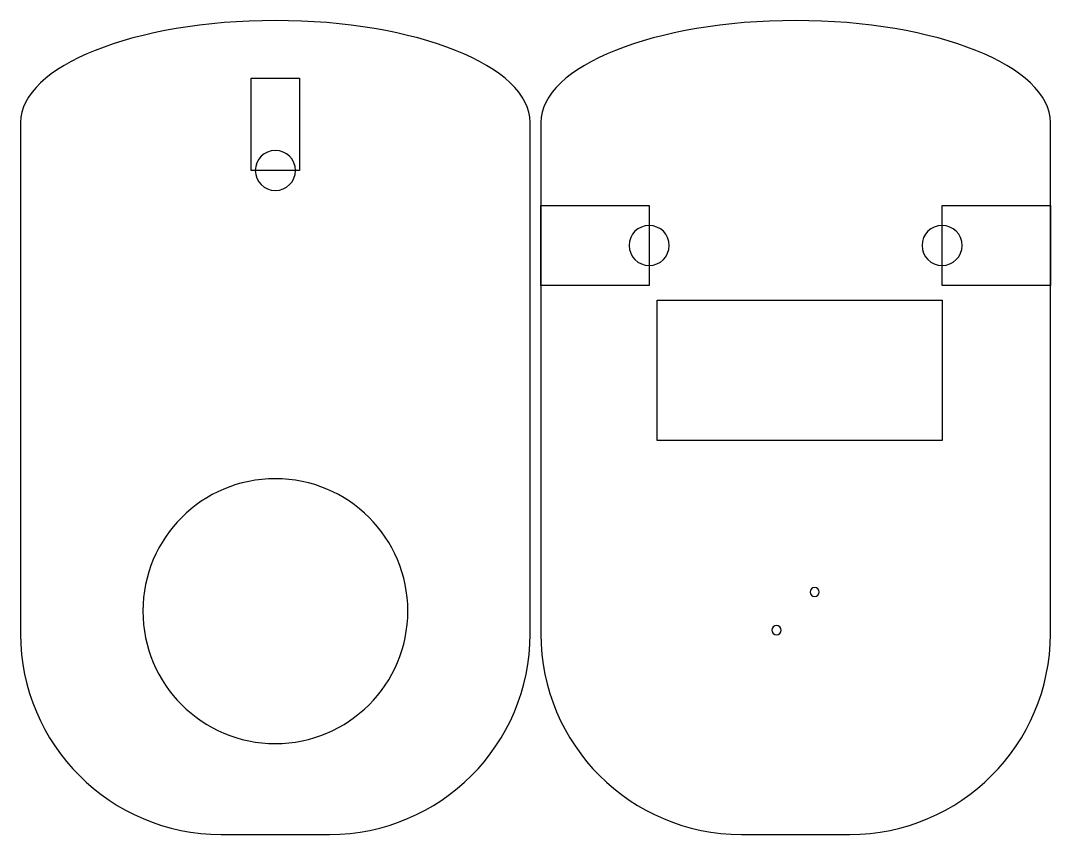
# Model space of a CAD drawing. Extents: x 11 to 267, y -209 to -6.
import ezdxf

# ---------------------------------------------------------------- set-up
doc = ezdxf.new("R2010")
doc.units = 0
doc.header["$MEASUREMENT"] = 0
doc.layers.add('LAYER_1', color=7, linetype='CONTINUOUS')
doc.layers.add('LAYER_2', color=7, linetype='CONTINUOUS')

# ---------------------------------------------------------------- blocks, each defined once
blk = doc.blocks.new('BLOCK_2')
at = {"layer": 'LAYER_1', "color": 250}
blk.add_lwpolyline([(267.37, -52.57), (267.37, -72.57), (240.37, -72.57), (240.37, -52.57), (267.37, -52.57)], dxfattribs=at)
blk.add_open_spline([(240.37, -57.57), (243.13, -57.57), (245.37, -59.8), (245.37, -62.57), (245.37, -65.33), (243.13, -67.57), (240.37, -67.57), (237.61, -67.57), (235.37, -65.33), (235.37, -62.57), (235.37, -59.8), (237.61, -57.57), (240.37, -57.57)], degree=3, knots=[0, 0, 0, 0, 1, 1, 1, 2, 2, 2, 3, 3, 3, 4, 4, 4, 4], dxfattribs=at)
blk = doc.blocks.new('BLOCK_3')
at = {"layer": 'LAYER_1', "color": 250}
blk.add_lwpolyline([(140.37, -72.57), (140.37, -52.56), (167.37, -52.56), (167.37, -72.57), (140.37, -72.57)], dxfattribs=at)
blk.add_open_spline([(167.37, -67.57), (164.61, -67.57), (162.37, -65.33), (162.37, -62.57), (162.37, -59.8), (164.61, -57.57), (167.37, -57.57), (170.13, -57.57), (172.37, -59.8), (172.37, -62.57), (172.37, -65.33), (170.13, -67.57), (167.37, -67.57)], degree=3, knots=[0, 0, 0, 0, 1, 1, 1, 2, 2, 2, 3, 3, 3, 4, 4, 4, 4], dxfattribs=at)
blk = doc.blocks.new('BLOCK_4')
at = {"layer": 'LAYER_1', "color": 250}
for points in [[(209.44, -148.16), (209.88, -148.61), (209.88, -149.33), (209.44, -149.78), (208.99, -150.22), (208.27, -150.22), (207.82, -149.78), (207.38, -149.33), (207.38, -148.61), (207.82, -148.16), (208.27, -147.71), (208.99, -147.71), (209.44, -148.16)], [(199.92, -157.68), (200.37, -158.13), (200.37, -158.85), (199.92, -159.3), (199.47, -159.74), (198.75, -159.74), (198.3, -159.3), (197.86, -158.85), (197.86, -158.13), (198.3, -157.68), (198.75, -157.23), (199.47, -157.23), (199.92, -157.68)]]:
    blk.add_open_spline(points, degree=3, knots=[0, 0, 0, 0, 1, 1, 1, 2, 2, 2, 3, 3, 3, 4, 4, 4, 4], dxfattribs=at)
blk = doc.blocks.new('BLOCK_5')
at = {"layer": 'LAYER_2', "color": 250}
blk.add_lwpolyline([(80.21, -20.87), (80.21, -43.87), (68.21, -43.87), (68.21, -20.87), (80.21, -20.87)], dxfattribs=at)
blk.add_open_spline([(74.21, -38.87), (76.98, -38.87), (79.21, -41.11), (79.21, -43.87), (79.21, -46.63), (76.98, -48.87), (74.21, -48.87), (71.45, -48.87), (69.21, -46.63), (69.21, -43.87), (69.21, -41.11), (71.45, -38.87), (74.21, -38.87)], degree=3, knots=[0, 0, 0, 0, 1, 1, 1, 2, 2, 2, 3, 3, 3, 4, 4, 4, 4], dxfattribs=at)

msp = doc.modelspace()

# ---------------------------------------------------------------- linework, layer by layer
at = {"layer": 'LAYER_1', "color": 250}
msp.add_lwpolyline([(169.37, -76.21), (240.37, -76.21), (240.37, -111.21), (169.37, -111.21), (169.37, -76.21)], dxfattribs=at)
msp.add_open_spline([(217.37, -209.4), (217.37, -209.4), (190.37, -209.4), (190.37, -209.4), (162.76, -209.4), (140.37, -187.01), (140.37, -159.4), (140.37, -159.4), (140.37, -31.9), (140.37, -31.9), (140.37, -17.87), (168.8, -6.5), (203.87, -6.5), (238.94, -6.5), (267.37, -17.87), (267.37, -31.9), (267.37, -31.9), (267.37, -159.4), (267.37, -159.4), (267.37, -187.01), (244.98, -209.4), (217.37, -209.4)], degree=3, knots=[0, 0, 0, 0, 1, 1, 1, 2, 2, 2, 3, 3, 3, 4, 4, 4, 5, 5, 5, 6, 6, 6, 7, 7, 7, 7], dxfattribs=at)
at = {"layer": 'LAYER_2', "color": 250}
for points, knots in [([(87.71, -209.4), (87.71, -209.4), (60.71, -209.4), (60.71, -209.4), (33.1, -209.4), (10.71, -187.01), (10.71, -159.4), (10.71, -159.4), (10.71, -31.9), (10.71, -31.9), (10.71, -17.87), (39.14, -6.5), (74.21, -6.5), (109.28, -6.5), (137.71, -17.87), (137.71, -31.9), (137.71, -31.9), (137.71, -159.4), (137.71, -159.4), (137.71, -187.01), (115.33, -209.4), (87.71, -209.4)], [0, 0, 0, 0, 1, 1, 1, 2, 2, 2, 3, 3, 3, 4, 4, 4, 5, 5, 5, 6, 6, 6, 7, 7, 7, 7]), ([(74.21, -120.71), (92.45, -120.71), (107.23, -135.49), (107.23, -153.73), (107.23, -171.96), (92.45, -186.75), (74.21, -186.75), (55.98, -186.75), (41.19, -171.96), (41.19, -153.73), (41.19, -135.49), (55.98, -120.71), (74.21, -120.71)], [0, 0, 0, 0, 1, 1, 1, 2, 2, 2, 3, 3, 3, 4, 4, 4, 4])]:
    msp.add_open_spline(points, degree=3, knots=knots, dxfattribs=at)

# ---------------------------------------------------------------- block references
at = {"layer": 'LAYER_1'}
for name in ['BLOCK_3', 'BLOCK_2', 'BLOCK_4']:
    msp.add_blockref(name, (0, 0), dxfattribs=at)
at = {"layer": 'LAYER_2'}
msp.add_blockref('BLOCK_5', (0, 0), dxfattribs=at)

doc.saveas('drawing.dxf')
